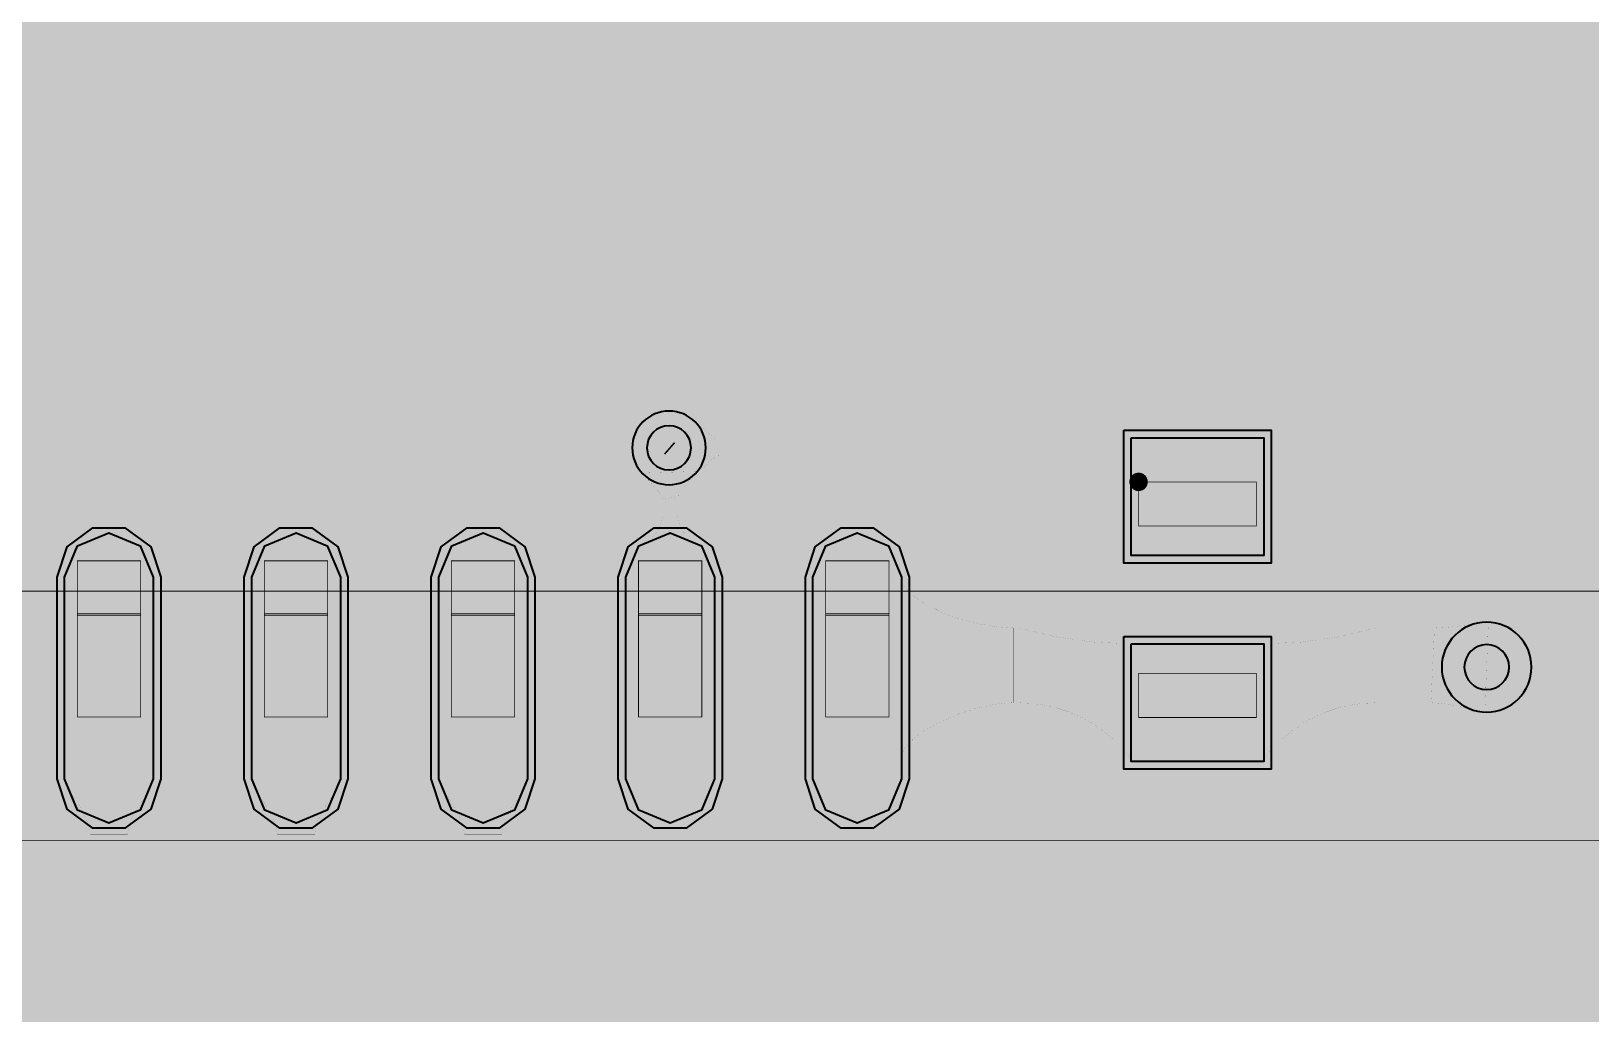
# Model space of a CAD drawing. Header units: millimetres. Extents: x 0 to 100, y -100 to 0.
# Drawn here: x 43.13 to 53.72, y -23.01 to -16.35 of the extents above; entities that cross this region are included whole.
import ezdxf

# ---------------------------------------------------------------- set-up
doc = ezdxf.new("R2010")
doc.units = ezdxf.units.MM
doc.header["$MEASUREMENT"] = 0
for name, color, linetype, true_color in [('Bottom-Layer', 7, 'Continuous', 0x0000ff), ('Component-Marking-Layer', 7, 'Continuous', 0x66ffcc), ('Component-Shape-Layer', 7, 'Continuous', 0x00cccc), ('Hole-Layer', 7, 'Continuous', 0x222222), ('Inner1', 7, 'Continuous', 0x999966), ('Inner2', 7, 'Continuous', 0x008000), ('Multi-Layer', 7, 'Continuous', 0xc0c0c0), ('Pin-Floating-Layer', 7, 'Continuous', 0xff99ff), ('Pin-Soldering-Layer', 7, 'Continuous', 0xcc9999), ('Top-Layer', 7, 'Continuous', 0xff0000), ('Top-Paste-Mask-Layer', 7, 'Continuous', 0x808080), ('Top-Silkscreen-Layer', 7, 'Continuous', 0xffcc00), ('Top-Solder-Mask-Layer', 7, 'Continuous', 0x800080)]:
    doc.layers.add(name, color=color, linetype=linetype, true_color=true_color)

msp = doc.modelspace()

# ---------------------------------------------------------------- hatches: boundary and pattern name
at = {"layer": 'Bottom-Layer'}
for points in [[(99.642, -0.358), (99.642, -99.642), (0.358, -99.642), (0.358, -0.358)], [(46.856, -19.177), (46.937, -19.481), (47.16, -19.704), (47.464, -19.785), (47.768, -19.704), (47.991, -19.481), (48.072, -19.177), (47.991, -18.873), (47.768, -18.65), (47.464, -18.569), (47.16, -18.65), (46.937, -18.873)], [(52.352, -20.666), (52.441, -20.998), (52.684, -21.24), (53.015, -21.329), (53.347, -21.24), (53.589, -20.998), (53.678, -20.666), (53.589, -20.335), (53.347, -20.092), (53.015, -20.003), (52.684, -20.092), (52.441, -20.335)]]:
    msp.add_hatch(color=256, dxfattribs=at).paths.add_polyline_path(points)
at = {"layer": 'Component-Marking-Layer'}
msp.add_hatch(color=256, dxfattribs=at).paths.add_polyline_path([(50.592, -19.408, 1), (50.712, -19.408, 1)])
msp.add_hatch(color=256, dxfattribs=at).paths.add_polyline_path([(50.592, -19.408, 1), (50.712, -19.408, 1)])
at = {"layer": 'Inner1'}
for points in [[(99.642, -0.358), (99.642, -99.642), (0.358, -99.642), (0.358, -0.358)], [(47.921, -18.768), (47.865, -18.72), (47.553, -18.575), (47.213, -18.623), (46.953, -18.848), (46.856, -19.177), (46.953, -19.507), (47.213, -19.731), (47.553, -19.779), (47.865, -19.634), (47.921, -19.586), (48.768, -19.586), (48.925, -19.555), (49.057, -19.466), (55.555, -12.968), (55.545, -13.021), (55.541, -13.074), (55.541, -13.288), (55.493, -13.344), (55.349, -13.655), (55.397, -13.995), (55.621, -14.256), (55.951, -14.353), (56.28, -14.256), (56.504, -13.995), (56.552, -13.655), (56.408, -13.344), (56.36, -13.288), (56.36, -13.243), (59.355, -10.248), (59.374, -10.25), (59.414, -10.257), (59.454, -10.262), (56.931, -12.785), (56.843, -12.917), (56.811, -13.074), (56.811, -13.288), (56.763, -13.344), (56.619, -13.655), (56.667, -13.995), (56.891, -14.256), (57.221, -14.353), (57.55, -14.256), (57.774, -13.995), (57.822, -13.655), (57.678, -13.344), (57.63, -13.288), (57.63, -13.243), (60.625, -10.248), (60.644, -10.25), (61.008, -10.234), (61.323, -10.052), (61.519, -9.744), (61.549, -9.381), (61.408, -9.045), (70.582, -9.045), (74.68, -13.143), (74.38, -13.174), (74.131, -13.345), (73.996, -13.614), (74.006, -13.915), (74.16, -14.174), (74.419, -14.328), (74.72, -14.338), (74.989, -14.203), (75.16, -13.954), (75.191, -13.654), (75.248, -13.711), (75.253, -13.784), (75.359, -14.089), (75.606, -14.297), (75.925, -14.349), (76.225, -14.231), (76.422, -13.975), (76.461, -13.654), (76.518, -13.711), (76.523, -13.784), (76.629, -14.089), (76.876, -14.297), (77.195, -14.349), (77.495, -14.231), (77.692, -13.975), (77.731, -13.654), (77.788, -13.711), (77.793, -13.784), (77.87, -14.043), (78.051, -14.243), (78.302, -14.345), (78.571, -14.328), (78.807, -14.196), (78.962, -13.975), (79.126, -14.139), (79.126, -16.595), (77.156, -18.565), (77.082, -18.57), (76.76, -18.689), (76.553, -18.963), (76.528, -19.305), (76.692, -19.607), (76.994, -19.771), (77.336, -19.746), (77.611, -19.539), (77.729, -19.217), (77.734, -19.143), (79.824, -17.053), (79.913, -16.921), (79.944, -16.764), (79.944, -13.97), (79.913, -13.814), (79.824, -13.681), (72.712, -6.569), (72.58, -6.48), (72.423, -6.449), (55.721, -6.449), (55.565, -6.48), (55.432, -6.569), (55.248, -6.753), (55.229, -6.751), (54.931, -6.75), (54.655, -6.864), (54.444, -7.075), (54.169, -6.826), (53.809, -6.736), (53.449, -6.826), (53.174, -7.075), (52.899, -6.826), (52.539, -6.736), (52.179, -6.826), (51.904, -7.075), (51.629, -6.826), (51.269, -6.736), (50.909, -6.826), (50.634, -7.075), (50.359, -6.826), (49.999, -6.736), (49.639, -6.826), (49.364, -7.075), (49.089, -6.826), (48.729, -6.736), (48.369, -6.826), (48.094, -7.075), (47.819, -6.826), (47.459, -6.736), (47.099, -6.826), (46.824, -7.075), (46.549, -6.826), (46.189, -6.736), (45.829, -6.826), (45.554, -7.075), (45.279, -6.826), (44.919, -6.736), (44.559, -6.826), (44.284, -7.075), (44.009, -6.826), (43.649, -6.736), (43.289, -6.826), (43.014, -7.075), (42.739, -6.826), (42.379, -6.736), (42.019, -6.826), (41.744, -7.075), (41.469, -6.826), (41.109, -6.736), (40.749, -6.826), (40.474, -7.075), (40.199, -6.826), (39.839, -6.736), (39.479, -6.826), (39.204, -7.075), (38.915, -6.819), (38.538, -6.737), (38.169, -6.849), (37.902, -7.127), (37.804, -7.501), (37.902, -7.874), (38.169, -8.152), (38.538, -8.264), (38.915, -8.182), (39.204, -7.926), (39.479, -8.175), (39.839, -8.265), (40.199, -8.175), (40.474, -7.926), (40.749, -8.175), (41.109, -8.265), (41.469, -8.175), (41.744, -7.926), (42.019, -8.175), (42.379, -8.265), (42.739, -8.175), (43.014, -7.926), (43.289, -8.175), (43.649, -8.265), (44.009, -8.175), (44.284, -7.926), (44.559, -8.175), (44.919, -8.265), (45.279, -8.175), (45.554, -7.926), (45.829, -8.175), (46.189, -8.265), (46.549, -8.175), (46.824, -7.926), (47.099, -8.175), (47.459, -8.265), (47.819, -8.175), (48.094, -7.926), (48.369, -8.175), (48.729, -8.265), (49.089, -8.175), (49.364, -7.926), (49.639, -8.175), (49.999, -8.265), (50.359, -8.175), (50.634, -7.926), (50.845, -8.137), (51.121, -8.251), (51.419, -8.25), (51.438, -8.248), (51.926, -8.736), (51.554, -8.821), (51.269, -9.075), (50.994, -8.826), (50.634, -8.736), (50.274, -8.826), (49.999, -9.075), (49.724, -8.826), (49.364, -8.736), (49.004, -8.826), (48.729, -9.075), (48.454, -8.826), (48.094, -8.736), (47.734, -8.826), (47.459, -9.075), (47.184, -8.826), (46.824, -8.736), (46.464, -8.826), (46.189, -9.075), (45.914, -8.826), (45.554, -8.736), (45.194, -8.826), (44.919, -9.075), (44.644, -8.826), (44.284, -8.736), (43.924, -8.826), (43.649, -9.075), (43.374, -8.826), (43.014, -8.736), (42.654, -8.826), (42.379, -9.075), (42.104, -8.826), (41.744, -8.736), (41.384, -8.826), (41.109, -9.075), (40.834, -8.826), (40.474, -8.736), (40.114, -8.826), (39.839, -9.075), (39.563, -8.826), (39.203, -8.736), (38.843, -8.827), (38.568, -9.077), (38.556, -9.091), (30.536, -9.091), (30.38, -9.123), (30.247, -9.211), (26.326, -13.132), (26.253, -13.138), (25.93, -13.256), (25.723, -13.53), (25.698, -13.873), (25.862, -14.174), (26.164, -14.339), (26.507, -14.314), (26.781, -14.107), (26.899, -13.784), (26.905, -13.711), (26.961, -13.654), (27, -13.975), (27.197, -14.231), (27.498, -14.349), (27.816, -14.297), (28.063, -14.089), (28.169, -13.784), (28.175, -13.711), (28.231, -13.654), (28.27, -13.975), (28.467, -14.231), (28.768, -14.349), (29.086, -14.297), (29.333, -14.089), (29.439, -13.784), (29.445, -13.711), (29.501, -13.654), (29.54, -13.975), (29.737, -14.231), (30.038, -14.349), (30.356, -14.297), (30.603, -14.089), (30.709, -13.784), (30.715, -13.711), (30.771, -13.654), (30.81, -13.975), (31.007, -14.231), (31.308, -14.349), (31.626, -14.297), (31.873, -14.089), (31.979, -13.784), (31.985, -13.711), (32.041, -13.654), (32.08, -13.975), (32.277, -14.231), (32.578, -14.349), (32.896, -14.297), (33.143, -14.089), (33.249, -13.784), (33.255, -13.711), (33.311, -13.654), (33.35, -13.975), (33.547, -14.231), (33.848, -14.349), (34.166, -14.297), (34.413, -14.089), (34.519, -13.784), (34.525, -13.711), (36.092, -12.143), (39.098, -12.143), (32.722, -18.519), (32.4, -18.56), (32.136, -18.75), (31.993, -19.042), (32.007, -19.367), (32.174, -19.646), (32.453, -19.812), (32.778, -19.826), (33.07, -19.684), (33.26, -19.42), (33.301, -19.097), (40.051, -12.347), (41.94, -12.347), (41.155, -13.132), (41.082, -13.138), (40.759, -13.256), (40.552, -13.53), (40.527, -13.873), (40.692, -14.174), (40.993, -14.339), (41.336, -14.314), (41.61, -14.107), (41.728, -13.784), (41.734, -13.711), (41.79, -13.654), (41.829, -13.975), (42.026, -14.231), (42.327, -14.349), (42.645, -14.297), (42.892, -14.089), (42.998, -13.784), (43.004, -13.711), (43.06, -13.654), (43.099, -13.975), (43.296, -14.231), (43.597, -14.349), (43.915, -14.297), (44.162, -14.089), (44.268, -13.784), (44.274, -13.711), (44.33, -13.654), (44.369, -13.975), (44.566, -14.231), (44.867, -14.349), (45.185, -14.297), (45.432, -14.089), (45.538, -13.784), (45.544, -13.711), (45.6, -13.654), (45.639, -13.975), (45.836, -14.231), (46.137, -14.349), (46.455, -14.297), (46.702, -14.089), (46.808, -13.784), (46.814, -13.711), (46.87, -13.654), (46.909, -13.975), (47.106, -14.231), (47.407, -14.349), (47.725, -14.297), (47.972, -14.089), (48.078, -13.784), (48.084, -13.711), (48.094, -13.701), (48.135, -13.701), (48.165, -13.937), (48.282, -14.143), (48.471, -14.289), (48.7, -14.351), (48.936, -14.321), (49.142, -14.202), (49.198, -14.154), (52.74, -14.154), (52.897, -14.122), (53.029, -14.034), (56.815, -10.248), (56.834, -10.25), (56.973, -10.265), (57.113, -10.254), (48.599, -18.768)], [(52.352, -20.666), (52.441, -20.998), (52.684, -21.24), (53.015, -21.329), (53.347, -21.24), (53.589, -20.998), (53.678, -20.666), (53.589, -20.335), (53.347, -20.092), (53.015, -20.003), (52.684, -20.092), (52.441, -20.335)]]:
    msp.add_hatch(color=256, dxfattribs=at).paths.add_polyline_path(points)
at = {"layer": 'Inner2'}
for points in [[(99.642, -0.358), (99.642, -99.642), (0.358, -99.642), (0.358, -0.358)], [(20.15, -80.477), (21.845, -80.477), (22.084, -80.385), (22.201, -80.158), (22.396, -80.158), (22.262, -80.424), (22.257, -80.721), (22.384, -80.991), (22.615, -81.178), (22.906, -81.245), (23.196, -81.178), (23.427, -80.991), (23.554, -80.721), (23.55, -80.424), (23.416, -80.158), (52.054, -80.158), (51.92, -80.424), (51.915, -80.721), (52.042, -80.991), (52.274, -81.178), (52.564, -81.245), (52.854, -81.178), (53.085, -80.991), (53.212, -80.721), (53.208, -80.424), (53.074, -80.158), (66.883, -80.158), (66.749, -80.424), (66.744, -80.721), (66.871, -80.991), (67.103, -81.178), (67.393, -81.245), (67.683, -81.178), (67.914, -80.991), (68.041, -80.721), (68.037, -80.424), (67.903, -80.158), (75.335, -80.158), (75.443, -80.22), (75.565, -80.241), (85.725, -80.241), (85.904, -80.193), (86.035, -80.062), (86.083, -79.883), (86.083, -70.57), (86.153, -70.407), (86.176, -70.231), (86.153, -70.056), (86.083, -69.893), (86.083, -68.072), (86.035, -67.893), (85.904, -67.762), (85.725, -67.714), (75.565, -67.714), (75.386, -67.762), (75.255, -67.893), (75.207, -68.072), (75.207, -77.747), (22.203, -77.747), (22.203, -22.203), (83.525, -22.203), (83.704, -22.155), (83.835, -22.024), (83.883, -21.845), (83.883, -20.15), (83.835, -19.971), (83.704, -19.84), (83.525, -19.792), (32.89, -19.792), (33.176, -19.571), (33.303, -19.233), (33.235, -18.878), (32.99, -18.612), (32.643, -18.514), (32.295, -18.612), (32.05, -18.878), (31.982, -19.233), (32.109, -19.571), (32.395, -19.792), (22.203, -19.792), (22.203, -17.302), (22.155, -17.123), (22.024, -16.992), (21.845, -16.944), (21.082, -16.944), (20.752, -16.856), (20.422, -16.944), (20.15, -16.944), (19.971, -16.992), (19.84, -17.123), (19.792, -17.302), (19.792, -22.869), (19.6, -22.591), (19.288, -22.459), (18.955, -22.514), (18.702, -22.738), (18.608, -23.063), (18.702, -23.388), (18.955, -23.612), (19.288, -23.667), (19.6, -23.534), (19.792, -23.256), (19.792, -67.356), (19.6, -67.078), (19.288, -66.946), (18.955, -67.001), (18.702, -67.225), (18.608, -67.55), (18.702, -67.875), (18.955, -68.099), (19.288, -68.154), (19.6, -68.021), (19.792, -67.743), (19.792, -77.747), (16.891, -77.747), (16.712, -77.795), (16.581, -77.926), (16.533, -78.105), (16.533, -79.8), (16.581, -79.979), (16.712, -80.11), (16.891, -80.158), (19.794, -80.158), (19.911, -80.385)], [(46.856, -19.177), (46.937, -19.481), (47.16, -19.704), (47.464, -19.785), (47.768, -19.704), (47.991, -19.481), (48.072, -19.177), (47.991, -18.873), (47.768, -18.65), (47.464, -18.569), (47.16, -18.65), (46.937, -18.873)], [(83.525, -20.15), (83.525, -21.845), (20.455, -21.845), (20.455, -20.15)]]:
    msp.add_hatch(color=256, dxfattribs=at).paths.add_polyline_path(points)
at = {"layer": 'Pin-Floating-Layer'}
for points in [[(43.877, -20.314), (43.447, -20.314), (43.447, -19.944), (43.877, -19.944)], [(43.877, -20.314), (43.447, -20.314), (43.447, -19.944), (43.877, -19.944)], [(45.147, -20.314), (44.717, -20.314), (44.717, -19.944), (45.147, -19.944)], [(45.147, -20.314), (44.717, -20.314), (44.717, -19.944), (45.147, -19.944)], [(46.417, -20.314), (45.987, -20.314), (45.987, -19.944), (46.417, -19.944)], [(46.417, -20.314), (45.987, -20.314), (45.987, -19.944), (46.417, -19.944)], [(47.687, -20.314), (47.257, -20.314), (47.257, -19.944), (47.687, -19.944)], [(47.687, -20.314), (47.257, -20.314), (47.257, -19.944), (47.687, -19.944)], [(48.957, -20.314), (48.527, -20.314), (48.527, -19.944), (48.957, -19.944)], [(48.957, -20.314), (48.527, -20.314), (48.527, -19.944), (48.957, -19.944)]]:
    msp.add_hatch(color=256, dxfattribs=at).paths.add_polyline_path(points)
at = {"layer": 'Pin-Soldering-Layer'}
for points in [[(50.652, -19.408), (51.452, -19.408), (51.452, -19.708), (50.652, -19.708)], [(50.652, -19.408), (51.452, -19.408), (51.452, -19.708), (50.652, -19.708)], [(43.877, -21.004), (43.447, -21.004), (43.447, -20.304), (43.877, -20.304)], [(43.877, -21.004), (43.447, -21.004), (43.447, -20.304), (43.877, -20.304)], [(45.147, -21.004), (44.717, -21.004), (44.717, -20.304), (45.147, -20.304)], [(45.147, -21.004), (44.717, -21.004), (44.717, -20.304), (45.147, -20.304)], [(46.417, -21.004), (45.987, -21.004), (45.987, -20.304), (46.417, -20.304)], [(46.417, -21.004), (45.987, -21.004), (45.987, -20.304), (46.417, -20.304)], [(47.687, -21.004), (47.257, -21.004), (47.257, -20.304), (47.687, -20.304)], [(47.687, -21.004), (47.257, -21.004), (47.257, -20.304), (47.687, -20.304)], [(48.957, -21.004), (48.527, -21.004), (48.527, -20.304), (48.957, -20.304)], [(48.957, -21.004), (48.527, -21.004), (48.527, -20.304), (48.957, -20.304)], [(50.652, -21.008), (50.652, -20.708), (51.452, -20.708), (51.452, -21.008)], [(50.652, -21.008), (50.652, -20.708), (51.452, -20.708), (51.452, -21.008)]]:
    msp.add_hatch(color=256, dxfattribs=at).paths.add_polyline_path(points)
at = {"layer": 'Top-Layer'}
for points in [[(99.642, -0.358), (99.642, -99.642), (0.358, -99.642), (0.358, -0.358)], [(40.487, -14.407), (40.334, -14.135), (40.073, -13.963), (39.762, -13.931), (39.472, -14.045), (39.266, -14.281), (39.192, -14.584), (39.192, -15.953), (39.266, -16.256), (39.472, -16.492), (39.762, -16.606), (40.073, -16.574), (40.334, -16.402), (40.487, -16.13), (40.658, -16.422), (40.952, -16.59), (41.291, -16.59), (41.585, -16.422), (41.757, -16.13), (41.928, -16.422), (42.222, -16.59), (42.561, -16.59), (42.855, -16.422), (43.027, -16.13), (43.198, -16.422), (43.492, -16.59), (43.831, -16.59), (44.125, -16.422), (44.297, -16.13), (44.468, -16.422), (44.762, -16.59), (45.101, -16.59), (45.395, -16.422), (45.567, -16.13), (45.738, -16.422), (46.032, -16.59), (46.371, -16.59), (46.665, -16.422), (46.837, -16.13), (47.008, -16.422), (47.302, -16.59), (47.641, -16.59), (47.935, -16.422), (48.107, -16.13), (48.259, -16.402), (48.52, -16.574), (48.831, -16.606), (49.121, -16.492), (49.327, -16.256), (49.401, -15.953), (49.401, -14.584), (49.353, -14.337), (49.215, -14.126), (49.346, -13.814), (49.29, -13.482), (49.066, -13.23), (48.742, -13.136), (48.417, -13.23), (48.193, -13.482), (48.137, -13.814), (48.268, -14.126), (48.17, -14.256), (48.107, -14.407), (48.044, -14.256), (47.945, -14.126), (48.076, -13.814), (48.02, -13.482), (47.796, -13.23), (47.472, -13.136), (47.147, -13.23), (46.923, -13.482), (46.867, -13.814), (46.998, -14.126), (46.9, -14.256), (46.837, -14.407), (46.774, -14.256), (46.675, -14.126), (46.806, -13.814), (46.75, -13.482), (46.526, -13.23), (46.202, -13.136), (45.877, -13.23), (45.653, -13.482), (45.597, -13.814), (45.728, -14.126), (45.63, -14.256), (45.567, -14.407), (45.504, -14.256), (45.405, -14.126), (45.536, -13.814), (45.48, -13.482), (45.256, -13.23), (44.932, -13.136), (44.607, -13.23), (44.383, -13.482), (44.327, -13.814), (44.458, -14.126), (44.36, -14.256), (44.297, -14.407), (44.234, -14.256), (44.135, -14.126), (44.266, -13.814), (44.21, -13.482), (43.986, -13.23), (43.662, -13.136), (43.337, -13.23), (43.113, -13.482), (43.057, -13.814), (43.188, -14.126), (43.09, -14.256), (43.027, -14.407), (42.964, -14.256), (42.865, -14.126), (42.996, -13.814), (42.94, -13.482), (42.716, -13.23), (42.392, -13.136), (42.067, -13.23), (41.843, -13.482), (41.787, -13.814), (41.918, -14.126), (41.82, -14.256), (41.757, -14.407), (41.694, -14.256), (41.595, -14.126), (41.726, -13.814), (41.67, -13.482), (41.446, -13.23), (41.122, -13.136), (40.797, -13.23), (40.573, -13.482), (40.517, -13.814), (40.648, -14.126), (40.55, -14.256)], [(50.602, -19.108), (51.502, -19.108), (51.502, -19.908), (50.602, -19.908)], [(43.361, -20.055), (43.449, -19.842), (43.662, -19.754), (43.874, -19.842), (43.963, -20.055), (43.963, -21.424), (43.874, -21.637), (43.662, -21.725), (43.449, -21.637), (43.361, -21.424)], [(44.631, -20.055), (44.719, -19.842), (44.932, -19.754), (45.144, -19.842), (45.233, -20.055), (45.233, -21.424), (45.144, -21.637), (44.932, -21.725), (44.719, -21.637), (44.631, -21.424)], [(45.901, -20.055), (45.989, -19.842), (46.202, -19.754), (46.414, -19.842), (46.503, -20.055), (46.503, -21.424), (46.414, -21.637), (46.202, -21.725), (45.989, -21.637), (45.901, -21.424)], [(47.171, -20.055), (47.259, -19.842), (47.472, -19.754), (47.684, -19.842), (47.773, -20.055), (47.773, -21.424), (47.684, -21.637), (47.472, -21.725), (47.259, -21.637), (47.171, -21.424)], [(48.441, -20.055), (48.529, -19.842), (48.742, -19.754), (48.954, -19.842), (49.043, -20.055), (49.043, -21.424), (48.954, -21.637), (48.742, -21.725), (48.529, -21.637), (48.441, -21.424)], [(50.602, -20.508), (51.502, -20.508), (51.502, -21.308), (50.602, -21.308)], [(43.85, -24.532), (43.835, -24.516), (44.124, -24.351), (44.297, -24.067), (44.44, -24.321), (44.678, -24.489), (44.965, -24.538), (45.246, -24.46), (45.466, -24.269), (45.583, -24.002), (45.574, -23.711), (45.441, -23.452), (45.425, -23.43), (45.417, -23.414), (45.417, -21.87), (45.508, -21.744), (45.567, -21.601), (45.625, -21.744), (45.716, -21.87), (45.716, -22.041), (45.753, -22.227), (45.858, -22.385), (46.423, -22.949), (46.58, -23.054), (46.766, -23.091), (53.878, -23.091), (54.064, -23.054), (54.221, -22.949), (55.024, -22.147), (55.114, -22.022), (55.16, -21.876), (55.255, -21.748), (55.316, -21.601), (55.487, -21.893), (55.781, -22.061), (56.12, -22.061), (56.414, -21.893), (56.586, -21.601), (56.645, -21.744), (56.735, -21.87), (56.735, -23.591), (55.795, -24.532), (55.505, -24.775), (55.178, -24.966), (44.467, -24.966), (44.14, -24.775)]]:
    msp.add_hatch(color=256, dxfattribs=at).paths.add_polyline_path(points)
at = {"layer": 'Top-Paste-Mask-Layer'}
for points in [[(50.602, -19.108), (51.502, -19.108), (51.502, -19.908), (50.602, -19.908)], [(43.361, -20.055), (43.449, -19.842), (43.662, -19.754), (43.874, -19.842), (43.963, -20.055), (43.963, -21.424), (43.874, -21.637), (43.662, -21.725), (43.449, -21.637), (43.361, -21.424)], [(44.631, -20.055), (44.719, -19.842), (44.932, -19.754), (45.144, -19.842), (45.233, -20.055), (45.233, -21.424), (45.144, -21.637), (44.932, -21.725), (44.719, -21.637), (44.631, -21.424)], [(45.901, -20.055), (45.989, -19.842), (46.202, -19.754), (46.414, -19.842), (46.503, -20.055), (46.503, -21.424), (46.414, -21.637), (46.202, -21.725), (45.989, -21.637), (45.901, -21.424)], [(47.171, -20.055), (47.259, -19.842), (47.472, -19.754), (47.684, -19.842), (47.773, -20.055), (47.773, -21.424), (47.684, -21.637), (47.472, -21.725), (47.259, -21.637), (47.171, -21.424)], [(48.441, -20.055), (48.529, -19.842), (48.742, -19.754), (48.954, -19.842), (49.043, -20.055), (49.043, -21.424), (48.954, -21.637), (48.742, -21.725), (48.529, -21.637), (48.441, -21.424)], [(50.602, -20.508), (51.502, -20.508), (51.502, -21.308), (50.602, -21.308)]]:
    msp.add_hatch(color=256, dxfattribs=at).paths.add_polyline_path(points)
at = {"layer": 'Top-Solder-Mask-Layer'}
for points in [[(50.551, -19.057), (51.553, -19.057), (51.553, -19.959), (50.551, -19.959)], [(43.31, -20.055), (43.377, -19.848), (43.553, -19.72), (43.77, -19.72), (43.946, -19.848), (44.014, -20.055), (44.014, -21.424), (43.946, -21.631), (43.77, -21.759), (43.553, -21.759), (43.377, -21.631), (43.31, -21.424)], [(44.58, -20.055), (44.647, -19.848), (44.823, -19.72), (45.04, -19.72), (45.216, -19.848), (45.284, -20.055), (45.284, -21.424), (45.216, -21.631), (45.04, -21.759), (44.823, -21.759), (44.647, -21.631), (44.58, -21.424)], [(45.85, -20.055), (45.917, -19.848), (46.093, -19.72), (46.31, -19.72), (46.486, -19.848), (46.554, -20.055), (46.554, -21.424), (46.486, -21.631), (46.31, -21.759), (46.093, -21.759), (45.917, -21.631), (45.85, -21.424)], [(47.12, -20.055), (47.187, -19.848), (47.363, -19.72), (47.58, -19.72), (47.756, -19.848), (47.824, -20.055), (47.824, -21.424), (47.756, -21.631), (47.58, -21.759), (47.363, -21.759), (47.187, -21.631), (47.12, -21.424)], [(48.39, -20.055), (48.457, -19.848), (48.633, -19.72), (48.85, -19.72), (49.026, -19.848), (49.094, -20.055), (49.094, -21.424), (49.026, -21.631), (48.85, -21.759), (48.633, -21.759), (48.457, -21.631), (48.39, -21.424)], [(50.551, -20.457), (51.553, -20.457), (51.553, -21.359), (50.551, -21.359)]]:
    msp.add_hatch(color=256, dxfattribs=at).paths.add_polyline_path(points)

# ---------------------------------------------------------------- linework, layer by layer
at = {"layer": 'Bottom-Layer', "const_width": 0.0508}
for points in [[(46.856, -19.177), (46.937, -19.481), (47.16, -19.704), (47.464, -19.785), (47.768, -19.704), (47.991, -19.481), (48.072, -19.177), (47.991, -18.873), (47.768, -18.65), (47.464, -18.569), (47.16, -18.65), (46.937, -18.873)], [(52.352, -20.666), (52.441, -20.998), (52.684, -21.24), (53.015, -21.329), (53.347, -21.24), (53.589, -20.998), (53.678, -20.666), (53.589, -20.335), (53.347, -20.092), (53.015, -20.003), (52.684, -20.092), (52.441, -20.335)]]:
    msp.add_lwpolyline(points, close=True, dxfattribs=at)
at = {"layer": 'Component-Marking-Layer', "const_width": 0.00508}
msp.add_lwpolyline([(50.592, -19.408, 1), (50.712, -19.408), (50.712, -19.408, 1), (50.592, -19.408)], format="xyb", dxfattribs=at)
msp.add_lwpolyline([(50.592, -19.408, 1), (50.712, -19.408), (50.712, -19.408, 1), (50.592, -19.408)], format="xyb", dxfattribs=at)
at = {"layer": 'Component-Shape-Layer', "const_width": 0.0508}
for points in [[(49.247, -16.054), (49.247, -19.954), (39.347, -19.954), (39.347, -16.054)], [(49.247, -16.054), (49.247, -19.954), (39.347, -19.954), (39.347, -16.054)], [(50.652, -19.408), (51.452, -19.408), (51.452, -21.008), (50.652, -21.008)], [(50.652, -19.408), (51.452, -19.408), (51.452, -21.008), (50.652, -21.008)]]:
    msp.add_lwpolyline(points, close=True, dxfattribs=at)
at = {"layer": 'Hole-Layer'}
for points in [[(47.314, -19.177, 1), (47.614, -19.177, 1)], [(52.863, -20.666, 1), (53.168, -20.666, 1)]]:
    msp.add_lwpolyline(points, format="xyb", close=True, dxfattribs=at)
at = {"layer": 'Inner1'}
for points, const_width in [([(48.768, -19.177), (58.254, -9.691)], 0.102), ([(57.113, -10.254), (48.599, -18.768), (47.921, -18.768), (47.865, -18.72), (47.553, -18.575), (47.213, -18.623), (46.953, -18.848), (46.856, -19.177), (46.953, -19.507), (47.213, -19.731), (47.553, -19.779), (47.865, -19.634), (47.921, -19.586), (48.768, -19.586), (48.925, -19.555), (49.057, -19.466), (55.555, -12.968)], 0.0508), ([(47.464, -19.177), (48.768, -19.177)], 0.102)]:
    msp.add_lwpolyline(points, dxfattribs=dict(at, const_width=const_width))
for points, const_width in [([(47.804, -19.126), (47.804, -19.228), (47.779, -19.24), (47.738, -19.271), (47.629, -19.365), (47.629, -18.99), (47.738, -19.084), (47.779, -19.114)], 0.000254), ([(52.352, -20.666), (52.441, -20.998), (52.684, -21.24), (53.015, -21.329), (53.347, -21.24), (53.589, -20.998), (53.678, -20.666), (53.589, -20.335), (53.347, -20.092), (53.015, -20.003), (52.684, -20.092), (52.441, -20.335)], 0.0508)]:
    msp.add_lwpolyline(points, close=True, dxfattribs=dict(at, const_width=const_width))
at = {"layer": 'Inner2', "const_width": 0.0508}
for points in [[(83.525, -19.792), (32.89, -19.792), (33.176, -19.571), (33.303, -19.233), (33.235, -18.878), (32.99, -18.612), (32.643, -18.514), (32.295, -18.612), (32.05, -18.878), (31.982, -19.233), (32.109, -19.571), (32.395, -19.792), (22.203, -19.792)], [(75.207, -77.747), (22.203, -77.747), (22.203, -22.203), (83.525, -22.203)]]:
    msp.add_lwpolyline(points, dxfattribs=at)
at = {"layer": 'Inner2'}
for points, const_width in [([(46.856, -19.177), (46.937, -19.481), (47.16, -19.704), (47.464, -19.785), (47.768, -19.704), (47.991, -19.481), (48.072, -19.177), (47.991, -18.873), (47.768, -18.65), (47.464, -18.569), (47.16, -18.65), (46.937, -18.873)], 0.0508), ([(83.525, -20.15), (83.525, -21.845), (20.455, -21.845), (20.455, -20.15)], 0.00508)]:
    msp.add_lwpolyline(points, close=True, dxfattribs=dict(at, const_width=const_width))
at = {"layer": 'Multi-Layer'}
for points in [[(47.214, -19.177, 1), (47.714, -19.177, 1)], [(52.71, -20.666, 1), (53.32, -20.666, 1)]]:
    msp.add_lwpolyline(points, format="xyb", close=True, dxfattribs=at)
at = {"layer": 'Pin-Floating-Layer', "const_width": 0.00508}
for points in [[(43.877, -20.314), (43.447, -20.314), (43.447, -19.944), (43.877, -19.944)], [(43.877, -20.314), (43.447, -20.314), (43.447, -19.944), (43.877, -19.944)], [(45.147, -20.314), (44.717, -20.314), (44.717, -19.944), (45.147, -19.944)], [(45.147, -20.314), (44.717, -20.314), (44.717, -19.944), (45.147, -19.944)], [(46.417, -20.314), (45.987, -20.314), (45.987, -19.944), (46.417, -19.944)], [(46.417, -20.314), (45.987, -20.314), (45.987, -19.944), (46.417, -19.944)], [(47.687, -20.314), (47.257, -20.314), (47.257, -19.944), (47.687, -19.944)], [(47.687, -20.314), (47.257, -20.314), (47.257, -19.944), (47.687, -19.944)], [(48.957, -20.314), (48.527, -20.314), (48.527, -19.944), (48.957, -19.944)], [(48.957, -20.314), (48.527, -20.314), (48.527, -19.944), (48.957, -19.944)]]:
    msp.add_lwpolyline(points, close=True, dxfattribs=at)
at = {"layer": 'Pin-Soldering-Layer', "const_width": 0.00508}
for points in [[(50.652, -19.408), (51.452, -19.408), (51.452, -19.708), (50.652, -19.708)], [(50.652, -19.408), (51.452, -19.408), (51.452, -19.708), (50.652, -19.708)], [(43.877, -21.004), (43.447, -21.004), (43.447, -20.304), (43.877, -20.304)], [(43.877, -21.004), (43.447, -21.004), (43.447, -20.304), (43.877, -20.304)], [(45.147, -21.004), (44.717, -21.004), (44.717, -20.304), (45.147, -20.304)], [(45.147, -21.004), (44.717, -21.004), (44.717, -20.304), (45.147, -20.304)], [(46.417, -21.004), (45.987, -21.004), (45.987, -20.304), (46.417, -20.304)], [(46.417, -21.004), (45.987, -21.004), (45.987, -20.304), (46.417, -20.304)], [(47.687, -21.004), (47.257, -21.004), (47.257, -20.304), (47.687, -20.304)], [(47.687, -21.004), (47.257, -21.004), (47.257, -20.304), (47.687, -20.304)], [(48.957, -21.004), (48.527, -21.004), (48.527, -20.304), (48.957, -20.304)], [(48.957, -21.004), (48.527, -21.004), (48.527, -20.304), (48.957, -20.304)], [(50.652, -21.008), (50.652, -20.708), (51.452, -20.708), (51.452, -21.008)], [(50.652, -21.008), (50.652, -20.708), (51.452, -20.708), (51.452, -21.008)]]:
    msp.add_lwpolyline(points, close=True, dxfattribs=at)
at = {"layer": 'Top-Layer'}
for points, const_width in [([(43.027, -16.13), (43.198, -16.422), (43.492, -16.59), (43.831, -16.59), (44.125, -16.422), (44.297, -16.13), (44.468, -16.422), (44.762, -16.59), (45.101, -16.59), (45.395, -16.422), (45.567, -16.13), (45.738, -16.422), (46.032, -16.59), (46.371, -16.59), (46.665, -16.422), (46.837, -16.13), (47.008, -16.422), (47.302, -16.59), (47.641, -16.59), (47.935, -16.422), (48.107, -16.13), (48.259, -16.402), (48.52, -16.574), (48.831, -16.606), (49.121, -16.492), (49.327, -16.256)], 0.0508), ([(54.087, -21.711), (53.677, -22.121), (46.967, -22.121), (46.701, -21.855), (46.783, -21.735), (46.837, -21.601), (47.008, -21.893), (47.302, -22.061), (47.641, -22.061), (47.935, -21.893), (48.107, -21.601), (48.259, -21.873), (48.52, -22.045), (48.831, -22.077), (49.121, -21.963), (49.327, -21.727), (49.401, -21.424), (49.401, -21.394), (49.467, -21.357), (49.553, -21.32), (49.647, -21.291), (49.741, -21.271), (49.773, -21.268), (49.812, -21.266), (49.84, -21.266), (50.078, -21.316), (50.276, -21.457), (50.408, -21.609), (50.602, -21.666), (51.502, -21.666), (51.695, -21.609), (51.828, -21.457), (52.026, -21.316), (52.264, -21.266), (52.628, -21.266), (52.661, -21.268), (52.687, -21.271), (52.768, -21.288), (52.828, -21.302), (53.123, -21.32), (53.397, -21.208), (53.594, -20.989), (53.677, -20.705), (53.628, -20.413), (53.457, -20.172), (53.199, -20.029), (52.904, -20.012), (52.82, -20.025), (52.735, -20.037), (52.651, -20.042), (51.834, -20.042), (51.853, -19.976), (51.86, -19.908), (51.86, -19.108), (51.812, -18.929), (51.681, -18.798), (51.502, -18.75), (50.602, -18.75), (50.423, -18.798), (50.292, -18.929), (50.244, -19.108), (50.244, -19.908), (50.25, -19.976), (50.27, -20.042), (49.816, -20.042), (49.727, -20.036), (49.635, -20.02), (49.539, -19.994), (49.452, -19.961), (49.389, -19.93), (49.234, -19.617), (48.941, -19.427), (48.593, -19.413), (48.286, -19.579), (48.107, -19.878), (48.036, -19.714), (47.924, -19.575), (47.928, -19.57), (48.067, -19.256), (48.014, -18.917), (47.786, -18.661), (47.455, -18.569), (47.128, -18.67), (46.907, -18.933), (46.864, -19.273), (47.011, -19.583), (46.904, -19.719), (46.837, -19.878), (46.665, -19.586), (46.371, -19.418), (46.032, -19.418), (45.738, -19.586), (45.567, -19.878), (45.395, -19.586), (45.101, -19.418), (44.762, -19.418), (44.468, -19.586), (44.297, -19.878), (44.125, -19.586), (43.831, -19.418), (43.492, -19.418), (43.198, -19.586), (43.027, -19.878)], 0.0508), ([(51.052, -19.508), (51.052, -18.851)], 0.0508), ([(47.472, -19.184), (47.464, -19.177)], 0.102), ([(47.472, -20.74), (47.472, -19.184)], 0.102), ([(51.052, -19.508), (50.345, -19.508)], 0.0508), ([(51.052, -19.508), (51.758, -19.508)], 0.0508), ([(48.742, -20.654), (53.003, -20.654)], 0.508), ([(53.003, -20.654), (53.015, -20.666)], 0.508), ([(43.662, -20.74), (43.662, -23.876)], 0.254), ([(44.932, -20.74), (44.932, -23.876)], 0.254), ([(46.202, -22.041), (46.202, -20.74)], 0.254), ([(45.417, -23.414), (45.417, -21.87), (45.508, -21.744), (45.567, -21.601), (45.625, -21.744), (45.716, -21.87), (45.716, -22.041), (45.753, -22.227), (45.858, -22.385), (46.423, -22.949), (46.58, -23.054)], 0.0508), ([(46.766, -22.606), (46.202, -22.041)], 0.254), ([(53.878, -22.606), (46.766, -22.606)], 0.254)]:
    msp.add_lwpolyline(points, dxfattribs=dict(at, const_width=const_width))
for points in [[(50.602, -19.108), (51.502, -19.108), (51.502, -19.908), (50.602, -19.908)], [(43.361, -20.055), (43.449, -19.842), (43.662, -19.754), (43.874, -19.842), (43.963, -20.055), (43.963, -21.424), (43.874, -21.637), (43.662, -21.725), (43.449, -21.637), (43.361, -21.424)], [(44.631, -20.055), (44.719, -19.842), (44.932, -19.754), (45.144, -19.842), (45.233, -20.055), (45.233, -21.424), (45.144, -21.637), (44.932, -21.725), (44.719, -21.637), (44.631, -21.424)], [(45.901, -20.055), (45.989, -19.842), (46.202, -19.754), (46.414, -19.842), (46.503, -20.055), (46.503, -21.424), (46.414, -21.637), (46.202, -21.725), (45.989, -21.637), (45.901, -21.424)], [(47.171, -20.055), (47.259, -19.842), (47.472, -19.754), (47.684, -19.842), (47.773, -20.055), (47.773, -21.424), (47.684, -21.637), (47.472, -21.725), (47.259, -21.637), (47.171, -21.424)], [(48.441, -20.055), (48.529, -19.842), (48.742, -19.754), (48.954, -19.842), (49.043, -20.055), (49.043, -21.424), (48.954, -21.637), (48.742, -21.725), (48.529, -21.637), (48.441, -21.424)], [(50.602, -20.508), (51.502, -20.508), (51.502, -21.308), (50.602, -21.308)]]:
    msp.add_lwpolyline(points, close=True, dxfattribs=at)
at = {"layer": 'Top-Layer', "const_width": 0.000254}
for points in [[(47.522, -19.512), (47.421, -19.523), (47.409, -19.497), (47.377, -19.455), (47.282, -19.348), (47.656, -19.337), (47.564, -19.446), (47.534, -19.486)], [(47.421, -19.63), (47.522, -19.63), (47.529, -19.676), (47.546, -19.721), (47.571, -19.759), (47.584, -19.773), (47.599, -19.782), (47.345, -19.782), (47.359, -19.773), (47.373, -19.759), (47.397, -19.721), (47.414, -19.676)], [(49.805, -20.4), (49.805, -20.908), (49.746, -20.91), (49.684, -20.917), (49.557, -20.944), (49.429, -20.984), (49.309, -21.035), (49.203, -21.094), (49.158, -21.125), (49.119, -21.158), (49.087, -21.191), (49.063, -21.224), (49.048, -21.257), (49.043, -21.289), (49.043, -20.055), (49.048, -20.087), (49.063, -20.118), (49.087, -20.149), (49.119, -20.18), (49.158, -20.209), (49.203, -20.238), (49.309, -20.29), (49.429, -20.335), (49.557, -20.37), (49.684, -20.392)], [(52.637, -20.908), (52.661, -20.4), (52.77, -20.394), (52.872, -20.38), (52.96, -20.366), (53.027, -20.361), (53.003, -20.971), (52.935, -20.96), (52.847, -20.938), (52.745, -20.917), (52.692, -20.911)], [(43.789, -21.805), (43.535, -21.805), (43.527, -21.748), (43.507, -21.693), (43.479, -21.64), (43.448, -21.589), (43.388, -21.498), (43.368, -21.458), (43.361, -21.424), (43.963, -21.424), (43.955, -21.458), (43.935, -21.498), (43.876, -21.589), (43.844, -21.64), (43.816, -21.693), (43.796, -21.748)], [(45.059, -21.805), (44.805, -21.805), (44.797, -21.748), (44.777, -21.693), (44.749, -21.64), (44.718, -21.589), (44.658, -21.498), (44.638, -21.458), (44.631, -21.424), (45.233, -21.424), (45.225, -21.458), (45.205, -21.498), (45.146, -21.589), (45.114, -21.64), (45.086, -21.693), (45.066, -21.748)], [(46.329, -21.805), (46.075, -21.805), (46.067, -21.748), (46.047, -21.693), (46.019, -21.64), (45.988, -21.589), (45.928, -21.498), (45.908, -21.458), (45.901, -21.424), (46.503, -21.424), (46.495, -21.458), (46.475, -21.498), (46.416, -21.589), (46.384, -21.64), (46.356, -21.693), (46.336, -21.748)]]:
    msp.add_lwpolyline(points, close=True, dxfattribs=at)
for points in [[(49.84, -20.908), (49.84, -20.4, 0.071), (50.602, -20.508), (50.602, -21.289, 0.236)], [(52.264, -20.4), (52.264, -20.908, 0.236), (51.502, -21.289), (51.502, -20.508, 0.071)]]:
    msp.add_lwpolyline(points, format="xyb", close=True, dxfattribs=at)
at = {"layer": 'Top-Paste-Mask-Layer'}
for points in [[(50.602, -19.108), (51.502, -19.108), (51.502, -19.908), (50.602, -19.908)], [(43.361, -20.055), (43.449, -19.842), (43.662, -19.754), (43.874, -19.842), (43.963, -20.055), (43.963, -21.424), (43.874, -21.637), (43.662, -21.725), (43.449, -21.637), (43.361, -21.424)], [(44.631, -20.055), (44.719, -19.842), (44.932, -19.754), (45.144, -19.842), (45.233, -20.055), (45.233, -21.424), (45.144, -21.637), (44.932, -21.725), (44.719, -21.637), (44.631, -21.424)], [(45.901, -20.055), (45.989, -19.842), (46.202, -19.754), (46.414, -19.842), (46.503, -20.055), (46.503, -21.424), (46.414, -21.637), (46.202, -21.725), (45.989, -21.637), (45.901, -21.424)], [(47.171, -20.055), (47.259, -19.842), (47.472, -19.754), (47.684, -19.842), (47.773, -20.055), (47.773, -21.424), (47.684, -21.637), (47.472, -21.725), (47.259, -21.637), (47.171, -21.424)], [(48.441, -20.055), (48.529, -19.842), (48.742, -19.754), (48.954, -19.842), (49.043, -20.055), (49.043, -21.424), (48.954, -21.637), (48.742, -21.725), (48.529, -21.637), (48.441, -21.424)], [(50.602, -20.508), (51.502, -20.508), (51.502, -21.308), (50.602, -21.308)]]:
    msp.add_lwpolyline(points, close=True, dxfattribs=at)
at = {"layer": 'Top-Silkscreen-Layer'}
for points, const_width in [([(39.27, -16.483), (49.323, -16.483)], 0.152), ([(39.27, -16.483), (49.323, -16.483)], 0.152), ([(49.323, -16.483), (49.323, -19.525)], 0.152), ([(49.323, -16.483), (49.323, -19.525)], 0.152), ([(51.457, -18.803), (50.657, -18.803)], 0.254), ([(51.457, -18.803), (50.657, -18.803)], 0.254), ([(50.348, -19.912), (50.348, -19.112)], 0.254), ([(50.348, -19.912), (50.348, -19.112)], 0.254), ([(51.767, -19.912), (51.767, -19.112)], 0.254), ([(51.767, -19.912), (51.767, -19.112)], 0.254), ([(49.323, -19.525), (39.27, -19.525)], 0.152), ([(49.323, -19.525), (39.27, -19.525)], 0.152), ([(50.342, -20.488), (50.342, -21.288)], 0.254), ([(50.342, -20.488), (50.342, -21.288)], 0.254), ([(51.761, -20.488), (51.761, -21.288)], 0.254), ([(51.761, -20.488), (51.761, -21.288)], 0.254), ([(51.451, -21.598), (50.651, -21.598)], 0.254), ([(51.451, -21.598), (50.651, -21.598)], 0.254)]:
    msp.add_lwpolyline(points, dxfattribs=dict(at, const_width=const_width))
at = {"layer": 'Top-Silkscreen-Layer', "const_width": 0.3}
msp.add_lwpolyline([(48.591, -17.235, 1), (48.892, -17.235, 1)], format="xyb", close=True, dxfattribs=at)
msp.add_lwpolyline([(48.591, -17.235, 1), (48.892, -17.235, 1)], format="xyb", close=True, dxfattribs=at)
at = {"layer": 'Top-Silkscreen-Layer', "const_width": 0.254}
for points in [[(50.347, -19.112, -0.414), (50.657, -18.803)], [(50.347, -19.112, -0.414), (50.657, -18.803)], [(51.457, -18.803, -0.414), (51.767, -19.112)], [(51.457, -18.803, -0.414), (51.767, -19.112)], [(50.651, -21.598, -0.414), (50.342, -21.288)], [(50.651, -21.598, -0.414), (50.342, -21.288)], [(51.761, -21.288, -0.414), (51.451, -21.598)], [(51.761, -21.288, -0.414), (51.451, -21.598)]]:
    msp.add_lwpolyline(points, format="xyb", dxfattribs=at)
at = {"layer": 'Top-Solder-Mask-Layer'}
for points in [[(50.551, -19.057), (51.553, -19.057), (51.553, -19.959), (50.551, -19.959)], [(43.31, -20.055), (43.377, -19.848), (43.553, -19.72), (43.77, -19.72), (43.946, -19.848), (44.014, -20.055), (44.014, -21.424), (43.946, -21.631), (43.77, -21.759), (43.553, -21.759), (43.377, -21.631), (43.31, -21.424)], [(44.58, -20.055), (44.647, -19.848), (44.823, -19.72), (45.04, -19.72), (45.216, -19.848), (45.284, -20.055), (45.284, -21.424), (45.216, -21.631), (45.04, -21.759), (44.823, -21.759), (44.647, -21.631), (44.58, -21.424)], [(45.85, -20.055), (45.917, -19.848), (46.093, -19.72), (46.31, -19.72), (46.486, -19.848), (46.554, -20.055), (46.554, -21.424), (46.486, -21.631), (46.31, -21.759), (46.093, -21.759), (45.917, -21.631), (45.85, -21.424)], [(47.12, -20.055), (47.187, -19.848), (47.363, -19.72), (47.58, -19.72), (47.756, -19.848), (47.824, -20.055), (47.824, -21.424), (47.756, -21.631), (47.58, -21.759), (47.363, -21.759), (47.187, -21.631), (47.12, -21.424)], [(48.39, -20.055), (48.457, -19.848), (48.633, -19.72), (48.85, -19.72), (49.026, -19.848), (49.094, -20.055), (49.094, -21.424), (49.026, -21.631), (48.85, -21.759), (48.633, -21.759), (48.457, -21.631), (48.39, -21.424)], [(50.551, -20.457), (51.553, -20.457), (51.553, -21.359), (50.551, -21.359)]]:
    msp.add_lwpolyline(points, close=True, dxfattribs=at)

doc.saveas('drawing.dxf')
